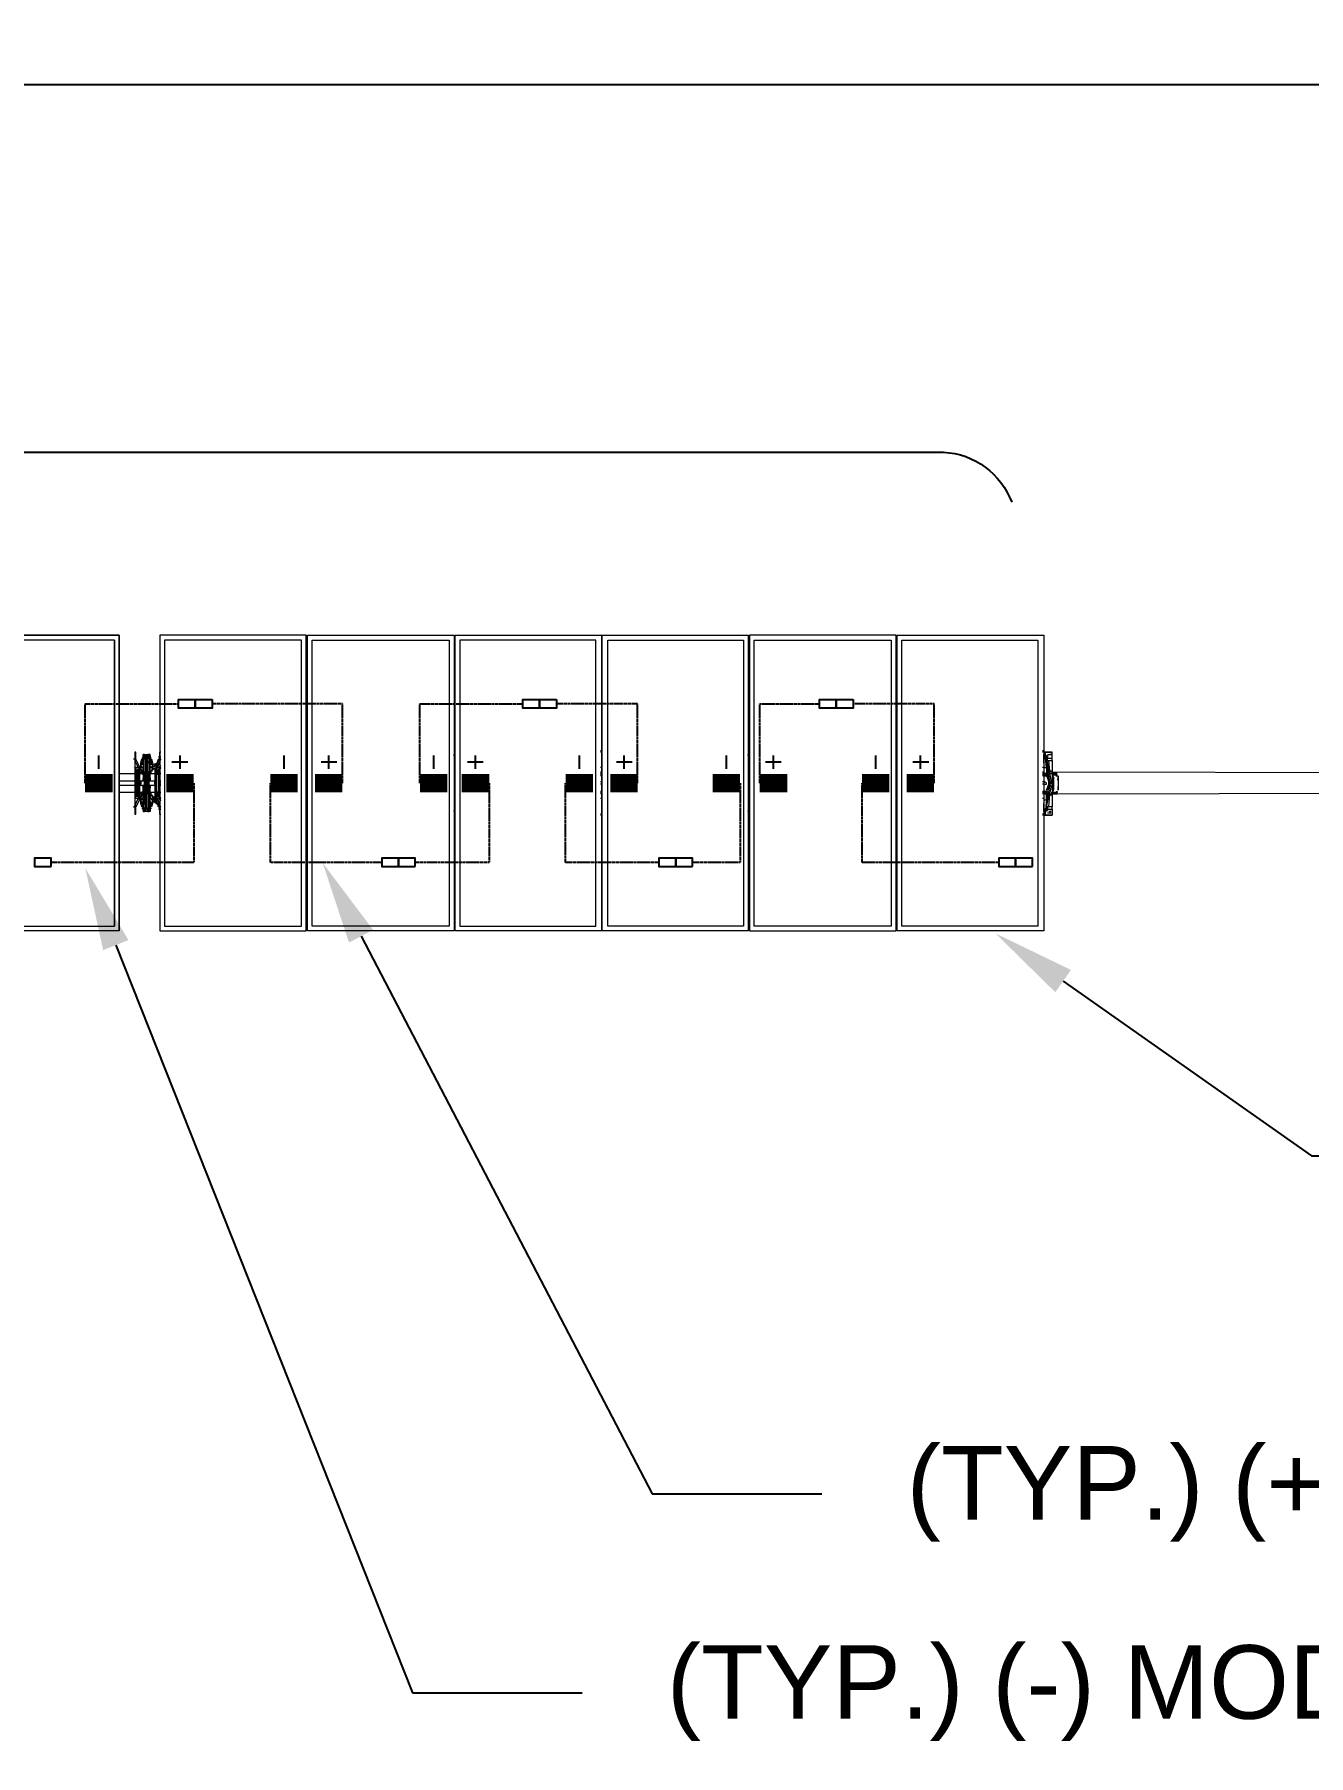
# Model space of a CAD drawing. Header units: feet. Extents: x -12372 to 90117, y -14865 to 4121.
# Drawn here: x 6528.3 to 6874.6, y 2325.5 to 2793.2 of the extents above; entities that cross this region are included whole.
import ezdxf
from ezdxf import colors
from ezdxf.entities.mleader import LeaderData, LeaderLine
from ezdxf.math import Vec2, Vec3

# ---------------------------------------------------------------- set-up
doc = ezdxf.new("R2010")
doc.units = ezdxf.units.FT
doc.header["$MEASUREMENT"] = 0
doc.linetypes.add('HIDDEN', pattern=[0.375, 0.25, -0.125])
for name, color, linetype in [('E-HARN-COMP', 8, 'Continuous'), ('E-TRNK-CABL-NEG', 6, 'HIDDEN'), ('E-TRUNK-CABLE-POS', 6, 'HIDDEN'), ('G-ANNO-TEXT', 1, 'Continuous'), ('Polarity-Text', 7, 'Continuous')]:
    doc.layers.add(name, color=color, linetype=linetype)
doc.styles.add('NEI-A', font='arial.ttf')

# ---------------------------------------------------------------- blocks, each defined once
blk = doc.blocks.new('A$Ccdbb2b2c')
at = {"lineweight": 5}
for points in [[(1.1316, 0.4133), (0.9266, 0.4133), (0.9266, 0.4133), (0.9266, 0), (0.9266, 0), (1.1316, 0)], [(1.1333, 0.4133), (1.3383, 0.4133), (1.3383, 0), (1.1333, 0)], [(1.3399, 0), (1.5449, 0), (1.5449, 0.4133), (1.3399, 0.4133)], [(1.5449, 0.4133), (1.5449, 0), (1.7499, 0), (1.7499, 0.4133)], [(1.9566, 0.4133), (1.7516, 0.4133), (1.7516, 0), (1.9566, 0)], [(1.9583, 0), (1.9583, 0.4133), (2.1632, 0.4133), (2.1632, 0)], [(2.2199, 0.4133), (2.2199, 0), (2.4249, 0), (2.4249, 0.4133)], [(2.2199, 0), (2.2199, 0.4133)], [(0.935, 0.4067), (0.935, 0.0067), (1.125, 0.0067), (1.125, 0.4067)], [(1.14, 0.4067), (1.14, 0.0067), (1.3316, 0.0067), (1.3316, 0.4067)], [(1.3466, 0.0067), (1.5366, 0.0067), (1.5366, 0.4067), (1.3466, 0.4067)], [(1.7433, 0.4067), (1.7433, 0.0067), (1.5533, 0.0067), (1.5533, 0.4067)], [(1.7583, 0.0067), (1.9499, 0.0067), (1.9499, 0.4067), (1.7583, 0.4067)], [(1.9649, 0.0067), (1.9649, 0.4067), (2.1566, 0.4067), (2.1566, 0.0067)], [(2.4166, 0.4067), (2.4166, 0.0067), (2.2266, 0.0067), (2.2266, 0.4067)], [(2.2266, 0.0067), (2.2266, 0.4067)], [(0.9264, 0.25), (0.9147, 0.25)], [(2.1616, 0.2433), (2.1632, 0.2433)], [(2.1632, 0.25), (2.1632, 0.2433)], [(2.1649, 0.2433), (2.1632, 0.2433), (2.1632, 0.2417), (2.1632, 0.2433)], [(2.1632, 0.24), (2.1632, 0.2417)], [(2.1816, 0.245), (2.1799, 0.245)], [(2.1816, 0.245), (2.1799, 0.245)], [(2.1982, 0.2433), (2.1966, 0.2433)], [(2.1666, 0.2233), (2.1649, 0.2217), (2.1666, 0.22), (2.1682, 0.2217)], [(2.1682, 0.22), (2.1682, 0.2217), (2.1682, 0.2233), (2.1666, 0.2233), (2.1649, 0.2233), (2.1649, 0.2217), (2.1649, 0.22), (2.1649, 0.1933), (2.1649, 0.22), (2.1666, 0.22)], [(2.1682, 0.2233), (2.1682, 0.2217), (2.1666, 0.2217), (2.1682, 0.2217), (2.1682, 0.22), (2.1666, 0.22), (2.1666, 0.2183), (2.1649, 0.22), (2.1649, 0.2217), (2.1649, 0.2233), (2.1666, 0.2233)], [(2.1666, 0.2233), (2.1649, 0.2233), (2.1649, 0.2217), (2.1649, 0.22), (2.1666, 0.22), (2.1682, 0.22), (2.1682, 0.2217), (2.1682, 0.2233)], [(2.1666, 0.2233), (2.1649, 0.2217), (2.1666, 0.22), (2.1682, 0.2217)], [(2.1666, 0.2233), (2.1649, 0.2217), (2.1666, 0.22), (2.1682, 0.2217)], [(2.1682, 0.2217), (2.1666, 0.2217)], [(2.1682, 0.225), (2.1699, 0.225)], [(2.1732, 0.23), (2.1732, 0.225), (2.1749, 0.225), (2.1749, 0.2233), (2.1766, 0.2233), (2.1766, 0.2283), (2.1749, 0.2283), (2.1749, 0.23)], [(2.1749, 0.2217), (2.1766, 0.2217), (2.1782, 0.2217), (2.1766, 0.2217)], [(2.1766, 0.2217), (2.1749, 0.2217)], [(2.1799, 0.2217), (2.1799, 0.1917), (2.1782, 0.1917), (2.1782, 0.2217)], [(2.1832, 0.1917), (2.1832, 0.2217), (2.1849, 0.2217), (2.1849, 0.1917)], [(2.1899, 0.225), (2.1882, 0.225), (2.1882, 0.2233), (2.1866, 0.2233), (2.1866, 0.2283), (2.1882, 0.2283), (2.1882, 0.23), (2.1899, 0.23)], [(2.1899, 0.2217), (2.1882, 0.2217), (2.1866, 0.2217), (2.1916, 0.2217), (2.1882, 0.2217)], [(2.1932, 0.2283), (2.1916, 0.2283), (2.1916, 0.23), (2.1966, 0.24), (2.1966, 0.2383), (2.1982, 0.2383), (2.1932, 0.2283), (2.1966, 0.2283), (2.1966, 0.225), (2.1932, 0.225)], [(2.1932, 0.2233), (2.1916, 0.2217), (2.1932, 0.22), (2.1949, 0.2217)], [(2.1949, 0.2217), (2.1932, 0.2217)], [(2.1949, 0.2217), (2.1932, 0.2217)], [(2.1949, 0.2233), (2.1949, 0.2217)], [(0.913, 0.1933), (0.9114, 0.1933)], [(0.9164, 0.2033), (0.918, 0.1933), (0.9197, 0.1933), (0.918, 0.2033)], [(2.1649, 0.21), (2.1632, 0.21)], [(2.1649, 0.2083), (2.1632, 0.2083)], [(2.1649, 0.205), (2.1632, 0.205)], [(2.1649, 0.2033), (2.1632, 0.2033)], [(2.1666, 0.1933), (2.1649, 0.1933), (2.1666, 0.195), (2.1666, 0.1933), (2.1666, 0.195), (2.1649, 0.1933), (2.1632, 0.1933), (2.1649, 0.1933), (2.1666, 0.195), (2.1666, 0.1933), (2.1682, 0.1933), (2.1682, 0.1917), (2.1682, 0.1933)], [(2.1666, 0.1933), (2.1649, 0.1917), (2.1666, 0.19), (2.1682, 0.1917)], [(2.1666, 0.1933), (2.1649, 0.1917), (2.1666, 0.19), (2.1682, 0.1917)], [(2.1666, 0.1933), (2.1649, 0.1933), (2.1649, 0.1917), (2.1649, 0.19), (2.1666, 0.19), (2.1682, 0.19), (2.1682, 0.1917), (2.1682, 0.1933)], [(2.1666, 0.1933), (2.1649, 0.1917), (2.1666, 0.19), (2.1682, 0.1917)], [(2.1766, 0.2133), (2.1766, 0.21)], [(2.1866, 0.2033), (2.1849, 0.2033), (2.1866, 0.2033), (2.1882, 0.2033)], [(2.1882, 0.2033), (2.1866, 0.2033)], [(2.1932, 0.1933), (2.1916, 0.1917), (2.1932, 0.19), (2.1949, 0.1917)], [(2.1666, 0.185), (2.1682, 0.185), (2.1682, 0.1833), (2.1682, 0.185), (2.1666, 0.185), (2.1682, 0.1883), (2.1649, 0.1883), (2.1632, 0.185), (2.1632, 0.1833), (2.1632, 0.185), (2.1616, 0.185), (2.1632, 0.1883), (2.1649, 0.1883), (2.1682, 0.1883), (2.1666, 0.185), (2.1632, 0.175), (2.1632, 0.1733), (2.1649, 0.1733), (2.1682, 0.1833), (2.1682, 0.185)], [(2.1632, 0.19), (2.1632, 0.1883)], [(2.1666, 0.185), (2.1632, 0.175), (2.1632, 0.1733), (2.1649, 0.1733), (2.1682, 0.1833), (2.1682, 0.185)], [(2.1632, 0.1733), (2.1632, 0.1717), (2.1632, 0.17), (2.1632, 0.1633), (2.1632, 0.1717)], [(2.1649, 0.17), (2.1632, 0.17)], [(2.1732, 0.1883), (2.1749, 0.1883), (2.1749, 0.19), (2.1766, 0.19), (2.1766, 0.185), (2.1749, 0.185), (2.1749, 0.1833), (2.1732, 0.1833)], [(2.1766, 0.1917), (2.1749, 0.1917), (2.1766, 0.1917), (2.1782, 0.1917)], [(2.1766, 0.1917), (2.1749, 0.1917)], [(2.1799, 0.17), (2.1782, 0.17)], [(2.1816, 0.17), (2.1799, 0.17)], [(2.1849, 0.17), (2.1832, 0.17)], [(2.1899, 0.1833), (2.1899, 0.1883), (2.1882, 0.1883), (2.1882, 0.19), (2.1866, 0.19), (2.1866, 0.185), (2.1882, 0.185), (2.1882, 0.1833)], [(2.1949, 0.1917), (2.1932, 0.1917)], [(2.1932, 0.1917), (2.1949, 0.1917), (2.1932, 0.19)], [(2.1999, 0.1733), (2.1982, 0.1733)], [(0.9264, 0.1617), (0.9147, 0.1617)], [(2.1816, 0.1683), (2.1799, 0.1683)]]:
    blk.add_lwpolyline(points, close=True, dxfattribs=at)
for points in [[(2.2199, 0.4133), (4.0732, 0.4133)], [(0.9247, 0.2433), (0.9247, 0.2467), (0.923, 0.2433), (0.9214, 0.245), (0.9214, 0.2417), (0.9147, 0.2417), (0.9147, 0.25), (0.9164, 0.25)], [(0.923, 0.2417), (0.923, 0.24), (0.9214, 0.2383), (0.9197, 0.2383), (0.9147, 0.2383), (0.9147, 0.2417)], [(0.9214, 0.2467), (0.9197, 0.2467), (0.9164, 0.2467), (0.918, 0.2467)], [(0.9197, 0.2467), (0.9164, 0.2467)], [(0.9214, 0.2383), (0.9214, 0.2417), (0.923, 0.2417), (0.923, 0.2433), (0.9214, 0.2267), (0.923, 0.2283), (0.9247, 0.2467), (0.9264, 0.245)], [(0.9247, 0.2467), (0.9247, 0.2483), (0.9247, 0.2467)], [(0.9264, 0.2483), (0.9247, 0.2483)], [(0.9264, 0.2383), (0.9247, 0.2467)], [(0.9266, 0.2517), (0.9283, 0.2517)], [(0.9266, 0.25), (0.9283, 0.25)], [(0.9266, 0.235), (0.9266, 0.2467), (0.9266, 0.2433)], [(1.1316, 0.2517), (1.1333, 0.2517)], [(1.1316, 0.25), (1.1333, 0.25)], [(1.1316, 0.235), (1.1333, 0.2467), (1.1333, 0.2433)], [(1.3383, 0.2517), (1.3399, 0.2517)], [(1.3383, 0.25), (1.3399, 0.25)], [(1.3383, 0.235), (1.3399, 0.2467), (1.3399, 0.2433)], [(1.5449, 0.2517), (1.5466, 0.2517)], [(1.5449, 0.25), (1.5466, 0.25)], [(1.5449, 0.235), (1.5449, 0.2467), (1.5449, 0.2433)], [(1.7499, 0.2517), (1.7516, 0.2517)], [(1.7499, 0.25), (1.7516, 0.25)], [(1.7499, 0.235), (1.7516, 0.2467), (1.7516, 0.2433)], [(1.9566, 0.2517), (1.9583, 0.2517)], [(1.9566, 0.25), (1.9583, 0.25)], [(1.9566, 0.235), (1.9583, 0.2467), (1.9583, 0.2433)], [(2.1616, 0.25), (2.1632, 0.25), (2.1632, 0.2433), (2.1632, 0.24), (2.1616, 0.24), (2.1632, 0.2383), (2.1632, 0.24), (2.1649, 0.24), (2.1682, 0.23), (2.1682, 0.2283), (2.1666, 0.2283), (2.1682, 0.2283), (2.1682, 0.23), (2.1649, 0.24), (2.1632, 0.24), (2.1632, 0.2383), (2.1666, 0.2283), (2.1682, 0.225), (2.1649, 0.225), (2.1632, 0.2283), (2.1616, 0.2283), (2.1632, 0.2283), (2.1632, 0.23), (2.1616, 0.2317)], [(2.1632, 0.2433), (2.1632, 0.2433)], [(2.1749, 0.2417), (2.1766, 0.2417), (2.1766, 0.2333), (2.1749, 0.2333), (2.1749, 0.24), (2.1732, 0.235), (2.1732, 0.225), (2.1749, 0.2233), (2.1732, 0.225), (2.1749, 0.225), (2.1749, 0.2233), (2.1732, 0.225), (2.1732, 0.235)], [(2.1766, 0.2433), (2.1766, 0.245), (2.1766, 0.2467), (2.1782, 0.2467), (2.1782, 0.245), (2.1799, 0.245), (2.1799, 0.2417)], [(2.1766, 0.2417), (2.1782, 0.2417), (2.1782, 0.2433), (2.1766, 0.245), (2.1766, 0.2433), (2.1782, 0.2433), (2.1799, 0.2433), (2.1782, 0.2433), (2.1799, 0.2433), (2.1816, 0.2433), (2.1816, 0.24)], [(2.1782, 0.2117), (2.1766, 0.2117), (2.1766, 0.2133), (2.1766, 0.235), (2.1766, 0.2433), (2.1766, 0.235)], [(2.1782, 0.2467), (2.1782, 0.2467)], [(2.1782, 0.2467), (2.1782, 0.245)], [(2.1832, 0.245), (2.1849, 0.245), (2.1849, 0.2467), (2.1799, 0.2467), (2.1782, 0.2467), (2.1799, 0.2467), (2.1782, 0.2467), (2.1799, 0.245), (2.1799, 0.2433), (2.1816, 0.2433), (2.1832, 0.2433), (2.1849, 0.2433), (2.1866, 0.2433), (2.1866, 0.245), (2.1849, 0.2433), (2.1866, 0.2433), (2.1866, 0.245), (2.1866, 0.2467), (2.1849, 0.2467), (2.1866, 0.2467)], [(2.1782, 0.2433), (2.1799, 0.2433), (2.1816, 0.2433)], [(2.1799, 0.24), (2.1816, 0.24), (2.1816, 0.2217), (2.1799, 0.2217), (2.1799, 0.2417), (2.1782, 0.2417), (2.1782, 0.2217)], [(2.1849, 0.2217), (2.1849, 0.2417), (2.1832, 0.2417), (2.1832, 0.2217), (2.1816, 0.2217), (2.1816, 0.1917), (2.1799, 0.1917), (2.1799, 0.1717), (2.1782, 0.1717), (2.1782, 0.1917)], [(2.1816, 0.2417), (2.1832, 0.2417), (2.1832, 0.245), (2.1849, 0.245), (2.1849, 0.2467), (2.1866, 0.2467), (2.1849, 0.2467), (2.1832, 0.245), (2.1849, 0.245), (2.1832, 0.245), (2.1832, 0.2433), (2.1849, 0.2433), (2.1849, 0.2417)], [(2.1866, 0.2433), (2.1849, 0.2433), (2.1866, 0.2433), (2.1866, 0.235), (2.1866, 0.2433), (2.1849, 0.2433), (2.1832, 0.2433)], [(2.1849, 0.2467), (2.1849, 0.2467)], [(2.1899, 0.235), (2.1899, 0.225), (2.1899, 0.235), (2.1882, 0.24), (2.1882, 0.2333), (2.1866, 0.2333), (2.1866, 0.2417), (2.1882, 0.2417), (2.1866, 0.2417)], [(2.1966, 0.2383), (2.1982, 0.24), (2.1966, 0.24), (2.1966, 0.2433), (2.1966, 0.25), (2.1982, 0.25), (2.1982, 0.1633), (2.1966, 0.1633), (2.1966, 0.17), (2.1966, 0.1733), (2.1982, 0.1733), (2.1966, 0.175)], [(0.0033, 0.22), (0.0017, 0.22), (0.9147, 0.2217)], [(0.9064, 0.2117), (0.9064, 0.2167), (0.9064, 0.1967), (0.9064, 0.2017), (0.9064, 0.2)], [(0.913, 0.22), (0.9114, 0.22), (0.9114, 0.2183), (0.9097, 0.2183), (0.908, 0.2183), (0.9097, 0.2183), (0.9114, 0.2183), (0.913, 0.2183), (0.9114, 0.2183), (0.9147, 0.2183), (0.9147, 0.1917)], [(0.9097, 0.2167), (0.908, 0.2167), (0.908, 0.2183), (0.9114, 0.22), (0.913, 0.22), (0.9147, 0.22), (0.913, 0.22), (0.9114, 0.2183), (0.9114, 0.22)], [(0.908, 0.22), (0.913, 0.22), (0.9114, 0.22), (0.9147, 0.22), (0.9164, 0.22)], [(0.908, 0.2167), (0.908, 0.2183)], [(0.9147, 0.22), (0.9147, 0.2183), (0.913, 0.215), (0.913, 0.1967), (0.9147, 0.1933)], [(0.9147, 0.2383), (0.9147, 0.2233), (0.918, 0.2233), (0.918, 0.22), (0.9197, 0.22), (0.9197, 0.2233), (0.918, 0.2233)], [(0.9197, 0.22), (0.9197, 0.2183), (0.918, 0.2183), (0.918, 0.22), (0.9147, 0.22), (0.9147, 0.2233)], [(0.918, 0.2183), (0.9164, 0.2083), (0.9164, 0.205)], [(0.9264, 0.2183), (0.923, 0.2183), (0.9247, 0.2183), (0.923, 0.2183), (0.923, 0.2167), (0.923, 0.2183), (0.9214, 0.2183), (0.9214, 0.2167), (0.918, 0.2083), (0.9164, 0.2083)], [(0.923, 0.24), (0.9197, 0.2233), (0.918, 0.2233), (0.9197, 0.2383)], [(0.9214, 0.1967), (0.918, 0.205), (0.918, 0.2083), (0.9197, 0.2183), (0.9214, 0.2183), (0.9214, 0.2267), (0.9197, 0.2233), (0.9214, 0.2233)], [(0.9264, 0.2283), (0.923, 0.2283), (0.923, 0.2183), (0.9214, 0.2183), (0.923, 0.2183), (0.9214, 0.2183), (0.9214, 0.2167), (0.923, 0.2167), (0.9197, 0.2083)], [(0.923, 0.22), (0.9264, 0.22)], [(0.9264, 0.2167), (0.923, 0.2167), (0.9247, 0.2167)], [(0.9266, 0.2283), (0.9283, 0.2283)], [(0.9266, 0.2217), (0.9283, 0.2217)], [(0.9266, 0.22), (0.9283, 0.22)], [(0.9266, 0.2183), (0.9283, 0.2183)], [(0.9266, 0.2167), (0.9283, 0.2167)], [(1.1316, 0.2283), (1.1333, 0.2283)], [(1.1333, 0.2217), (1.1316, 0.2217)], [(1.1316, 0.22), (1.1333, 0.22)], [(1.1316, 0.2183), (1.1333, 0.2183)], [(1.1333, 0.2167), (1.1316, 0.2167)], [(1.3383, 0.2283), (1.3399, 0.2283)], [(1.3399, 0.2217), (1.3383, 0.2217)], [(1.3383, 0.22), (1.3399, 0.22)], [(1.3383, 0.2183), (1.3399, 0.2183)], [(1.3399, 0.2167), (1.3383, 0.2167)], [(1.5449, 0.2283), (1.5466, 0.2283)], [(1.5449, 0.2217), (1.5466, 0.2217)], [(1.5449, 0.22), (1.5466, 0.22)], [(1.5449, 0.2183), (1.5466, 0.2183)], [(1.5449, 0.2167), (1.5466, 0.2167)], [(1.7499, 0.2283), (1.7516, 0.2283)], [(1.7516, 0.2217), (1.7499, 0.2217)], [(1.7499, 0.22), (1.7516, 0.22)], [(1.7499, 0.2183), (1.7516, 0.2183)], [(1.7516, 0.2167), (1.7499, 0.2167)], [(1.9566, 0.2283), (1.9583, 0.2283)], [(1.9583, 0.2217), (1.9566, 0.2217)], [(1.9566, 0.22), (1.9583, 0.22)], [(1.9566, 0.2183), (1.9583, 0.2183)], [(1.9583, 0.2167), (1.9566, 0.2167)], [(2.1649, 0.2367), (2.1649, 0.24), (2.1632, 0.24), (2.1616, 0.24), (2.1632, 0.24)], [(2.1682, 0.23), (2.1682, 0.2283), (2.1666, 0.2283), (2.1682, 0.225), (2.1632, 0.225), (2.1616, 0.2283), (2.1632, 0.2283), (2.1649, 0.225), (2.1649, 0.2233), (2.1632, 0.2233), (2.1632, 0.19), (2.1649, 0.19), (2.1666, 0.19), (2.1682, 0.19), (2.1682, 0.1917), (2.1666, 0.1917), (2.1666, 0.19), (2.1649, 0.1917), (2.1649, 0.1933), (2.1649, 0.1917), (2.1649, 0.1933), (2.1649, 0.1917), (2.1649, 0.19), (2.1649, 0.1917), (2.1649, 0.19)], [(2.1616, 0.23), (2.1616, 0.23)], [(2.1632, 0.22), (2.1616, 0.22)], [(2.1616, 0.22), (2.1632, 0.22), (2.1616, 0.22)], [(2.1632, 0.24), (2.1632, 0.24)], [(2.1682, 0.1883), (2.1682, 0.1917), (2.1666, 0.1917), (2.1682, 0.1917), (2.1682, 0.1933), (2.1666, 0.1933), (2.1682, 0.1933), (2.1682, 0.1917), (2.1666, 0.1917), (2.1682, 0.1917), (2.1666, 0.1917), (2.1682, 0.1917), (2.1666, 0.1917), (2.1682, 0.1917), (2.1666, 0.1917), (2.1682, 0.1917), (2.1682, 0.1883), (2.1699, 0.1883), (2.1682, 0.1883), (2.1682, 0.1917), (2.1666, 0.1917), (2.1682, 0.1917), (2.1666, 0.1917), (2.1682, 0.1917), (2.1666, 0.1917), (2.1682, 0.1917), (2.1666, 0.1917), (2.1682, 0.1917), (2.1666, 0.1917), (2.1666, 0.19), (2.1649, 0.1917), (2.1649, 0.19), (2.1632, 0.19), (2.1632, 0.2233), (2.1649, 0.2233), (2.1649, 0.225), (2.1632, 0.225), (2.1632, 0.2267), (2.1632, 0.225), (2.1649, 0.225), (2.1632, 0.2283), (2.1666, 0.2283), (2.1682, 0.2283), (2.1682, 0.23), (2.1649, 0.24), (2.1632, 0.24), (2.1632, 0.2383), (2.1666, 0.2283), (2.1632, 0.2283), (2.1632, 0.23), (2.1632, 0.2283), (2.1666, 0.2283), (2.1632, 0.2383)], [(2.1632, 0.24), (2.1632, 0.24)], [(2.1632, 0.24), (2.1632, 0.24)], [(2.1699, 0.2283), (2.1699, 0.2267), (2.1732, 0.225), (2.1732, 0.2267), (2.1682, 0.2283), (2.1682, 0.23), (2.1682, 0.2283), (2.1666, 0.2283), (2.1682, 0.225), (2.1649, 0.225), (2.1649, 0.2233), (2.1632, 0.2233), (2.1632, 0.225), (2.1632, 0.2233), (2.1632, 0.225)], [(2.1666, 0.2283), (2.1682, 0.2283), (2.1699, 0.225), (2.1682, 0.225), (2.1682, 0.2217), (2.1666, 0.2217), (2.1666, 0.2233), (2.1649, 0.2217), (2.1649, 0.22), (2.1632, 0.22), (2.1649, 0.22), (2.1666, 0.2183), (2.1666, 0.22), (2.1682, 0.22), (2.1682, 0.2217), (2.1666, 0.2217), (2.1666, 0.2233), (2.1649, 0.2217), (2.1649, 0.22), (2.1666, 0.22), (2.1682, 0.22), (2.1682, 0.1933), (2.1682, 0.22), (2.1682, 0.2217), (2.1666, 0.2217), (2.1682, 0.2217), (2.1666, 0.2217), (2.1682, 0.2217), (2.1666, 0.2217), (2.1682, 0.2217), (2.1666, 0.2217), (2.1682, 0.2217), (2.1682, 0.225), (2.1699, 0.225), (2.1682, 0.225), (2.1699, 0.225), (2.1699, 0.1883), (2.1682, 0.1883), (2.1699, 0.1883), (2.1682, 0.185)], [(2.1749, 0.1883), (2.1749, 0.19), (2.1732, 0.1883), (2.1732, 0.1867), (2.1682, 0.1833), (2.1682, 0.185), (2.1666, 0.185), (2.1682, 0.1883), (2.1649, 0.1883), (2.1649, 0.19), (2.1649, 0.1883), (2.1632, 0.1883), (2.1632, 0.1867), (2.1632, 0.1883), (2.1649, 0.1883), (2.1632, 0.185), (2.1666, 0.185), (2.1632, 0.185), (2.1649, 0.1883), (2.1649, 0.19), (2.1632, 0.19), (2.1632, 0.2233)], [(2.1649, 0.2383), (2.1649, 0.2367), (2.1649, 0.2383), (2.1666, 0.2383)], [(2.1649, 0.2233), (2.1649, 0.2233)], [(2.1682, 0.1933), (2.1666, 0.1933), (2.1649, 0.1933), (2.1649, 0.22), (2.1649, 0.2217), (2.1649, 0.2233), (2.1649, 0.2217), (2.1666, 0.2233), (2.1666, 0.2217), (2.1649, 0.2217), (2.1666, 0.2217), (2.1682, 0.2217), (2.1666, 0.2217), (2.1682, 0.2217), (2.1666, 0.2217), (2.1682, 0.2217), (2.1666, 0.2217), (2.1682, 0.2217), (2.1666, 0.2217), (2.1682, 0.2217), (2.1666, 0.2217), (2.1682, 0.2217), (2.1666, 0.2217), (2.1682, 0.2217), (2.1666, 0.2217), (2.1682, 0.2217), (2.1666, 0.2217)], [(2.1649, 0.2233), (2.1649, 0.2233)], [(2.1649, 0.2233), (2.1649, 0.2217)], [(2.1649, 0.2217), (2.1649, 0.2217)], [(2.1649, 0.2217), (2.1649, 0.2217)], [(2.1649, 0.22), (2.1649, 0.22)], [(2.1666, 0.22), (2.1666, 0.2183), (2.1649, 0.22)], [(2.1649, 0.22), (2.1649, 0.22)], [(2.1682, 0.2317), (2.1732, 0.2283), (2.1666, 0.235), (2.1732, 0.2317), (2.1732, 0.2333)], [(2.1666, 0.2233), (2.1666, 0.2233)], [(2.1666, 0.2233), (2.1666, 0.2233)], [(2.1666, 0.22), (2.1682, 0.22), (2.1682, 0.2217)], [(2.1666, 0.22), (2.1666, 0.22)], [(2.1666, 0.22), (2.1666, 0.22)], [(2.1682, 0.225), (2.1682, 0.225)], [(2.1682, 0.2217), (2.1682, 0.225)], [(2.1682, 0.2233), (2.1682, 0.2233)], [(2.1682, 0.2233), (2.1682, 0.2233)], [(2.1682, 0.2217), (2.1682, 0.2217)], [(2.1682, 0.2217), (2.1682, 0.2217)], [(2.1682, 0.22), (2.1682, 0.22)], [(2.1682, 0.22), (2.1682, 0.22)], [(2.1682, 0.1933), (2.1682, 0.22)], [(2.1799, 0.2367), (2.1782, 0.2367), (2.1782, 0.2117), (2.1782, 0.21), (2.1799, 0.21), (2.1782, 0.21), (2.1799, 0.21), (2.1782, 0.21), (2.1699, 0.21)], [(2.1766, 0.22), (2.1699, 0.22)], [(2.1732, 0.235), (2.1732, 0.235)], [(2.1766, 0.23), (2.1766, 0.2333), (2.1782, 0.2333)], [(2.1766, 0.2283), (2.1782, 0.2283)], [(2.1766, 0.2233), (2.1782, 0.2233)], [(2.1782, 0.235), (2.1799, 0.235)], [(2.1832, 0.24), (2.1849, 0.24)], [(2.1849, 0.235), (2.1866, 0.235), (2.1866, 0.2133), (2.1866, 0.2117), (2.1849, 0.2117), (2.1849, 0.2367), (2.1866, 0.2367)], [(2.1882, 0.2333), (2.1866, 0.2333), (2.1866, 0.23)], [(2.1866, 0.2283), (2.1882, 0.2283)], [(2.1932, 0.225), (2.1932, 0.2217), (2.1949, 0.2217), (2.1949, 0.22), (2.1932, 0.2183), (2.1932, 0.22), (2.1916, 0.22), (2.1866, 0.22)], [(2.1882, 0.225), (2.1882, 0.2233), (2.1899, 0.225), (2.1882, 0.2233), (2.1866, 0.2233)], [(2.1882, 0.22), (2.1866, 0.2183)], [(2.1882, 0.2233), (2.1899, 0.225), (2.1916, 0.225)], [(2.1916, 0.22), (2.1916, 0.2217), (2.1916, 0.2233), (2.1932, 0.2233), (2.1949, 0.2233), (2.1966, 0.2233), (2.1966, 0.19), (2.1949, 0.19), (2.1949, 0.1917), (2.1932, 0.1917), (2.1949, 0.1917), (2.1932, 0.1917), (2.1949, 0.1917), (2.1932, 0.1917), (2.1949, 0.1917), (2.1932, 0.1917), (2.1932, 0.1933), (2.1932, 0.195), (2.1949, 0.1933), (2.1949, 0.1917), (2.1949, 0.19), (2.1932, 0.19), (2.1916, 0.19), (2.1916, 0.1917), (2.1882, 0.1917), (2.1899, 0.1917)], [(2.1882, 0.2217), (2.1899, 0.2217)], [(2.1899, 0.235), (2.1899, 0.235)], [(2.1899, 0.2333), (2.1899, 0.2317)], [(2.1899, 0.2267), (2.1899, 0.225)], [(2.1916, 0.23), (2.1916, 0.2283), (2.1932, 0.2283)], [(2.1916, 0.2283), (2.1916, 0.225), (2.1932, 0.225), (2.1916, 0.225), (2.1916, 0.1883)], [(2.1916, 0.225), (2.1916, 0.225)], [(2.1916, 0.2233), (2.1916, 0.2233)], [(2.1916, 0.2217), (2.1916, 0.2217)], [(2.1916, 0.22), (2.1916, 0.22)], [(2.1932, 0.225), (2.1932, 0.225)], [(2.1949, 0.22), (2.1949, 0.2217), (2.1932, 0.2233), (2.1932, 0.2217)], [(2.1932, 0.2233), (2.1932, 0.2233)], [(2.1932, 0.2217), (2.1949, 0.2217)], [(2.1932, 0.2217), (2.1949, 0.2217)], [(2.1932, 0.2217), (2.1949, 0.2217)], [(2.1932, 0.2217), (2.1949, 0.2217)], [(2.1932, 0.2217), (2.1949, 0.2217)], [(2.1949, 0.22), (2.1932, 0.22), (2.1932, 0.2217)], [(2.1932, 0.22), (2.1932, 0.22)], [(2.1932, 0.22), (2.1932, 0.1933)], [(2.1949, 0.2233), (2.1949, 0.2233)], [(2.1949, 0.2217), (2.1966, 0.2217)], [(2.1949, 0.2217), (2.1949, 0.2217)], [(2.1949, 0.22), (2.1949, 0.22)], [(2.1949, 0.1933), (2.1949, 0.22)], [(2.1966, 0.24), (2.1966, 0.24)], [(2.1966, 0.2283), (2.1982, 0.2283), (2.1966, 0.225), (2.1966, 0.2233)], [(2.2199, 0.22), (2.1966, 0.22)], [(2.1982, 0.24), (2.1999, 0.24)], [(2.1982, 0.2317), (2.1982, 0.23), (2.1982, 0.2283)], [(2.1982, 0.23), (2.1982, 0.23)], [(2.1982, 0.225), (2.1982, 0.2233)], [(2.1999, 0.2283), (2.1999, 0.2283)], [(0.9097, 0.195), (0.908, 0.195), (0.908, 0.1933), (0.9114, 0.1917), (0.9147, 0.1917), (0.913, 0.1917), (0.908, 0.1917), (0.0017, 0.1933), (0.0033, 0.1933)], [(0.908, 0.2117), (0.9064, 0.2117), (0.9064, 0.2017)], [(0.9164, 0.1917), (0.9147, 0.1917), (0.913, 0.1933), (0.9114, 0.1933), (0.9114, 0.1917), (0.9114, 0.1933), (0.9097, 0.1933), (0.908, 0.1933), (0.908, 0.195)], [(0.9164, 0.1933), (0.9147, 0.1933), (0.9114, 0.1933), (0.913, 0.1933), (0.9114, 0.1933), (0.9097, 0.1933), (0.908, 0.1933)], [(0.9114, 0.1933), (0.913, 0.1933)], [(0.923, 0.1967), (0.9197, 0.205), (0.9197, 0.2083), (0.918, 0.2083), (0.918, 0.2033), (0.9197, 0.2033)], [(0.9214, 0.1883), (0.9197, 0.1883), (0.9197, 0.1933), (0.918, 0.1917), (0.918, 0.1933)], [(0.9214, 0.1933), (0.923, 0.1933), (0.9214, 0.1933), (0.9197, 0.1933), (0.9214, 0.1933), (0.9214, 0.185), (0.923, 0.1833), (0.9247, 0.165), (0.9247, 0.1667), (0.9264, 0.1733)], [(0.9264, 0.1833), (0.923, 0.1833), (0.923, 0.1933), (0.9214, 0.1933), (0.9214, 0.195), (0.923, 0.195), (0.9264, 0.195)], [(0.9247, 0.195), (0.923, 0.195), (0.923, 0.1933), (0.9214, 0.195)], [(0.9264, 0.205), (0.923, 0.205), (0.923, 0.2067), (0.9247, 0.2083), (0.9264, 0.2067)], [(0.9264, 0.1933), (0.923, 0.1933), (0.9247, 0.1933), (0.923, 0.1933), (0.923, 0.195), (0.923, 0.1933)], [(0.9266, 0.2083), (0.9283, 0.2083)], [(0.9266, 0.205), (0.9283, 0.205)], [(0.9266, 0.195), (0.9283, 0.195)], [(0.9266, 0.1933), (0.9283, 0.1933)], [(1.1316, 0.2083), (1.1333, 0.2083)], [(1.1333, 0.205), (1.1316, 0.205)], [(1.1316, 0.195), (1.1333, 0.195)], [(1.1333, 0.1933), (1.1316, 0.1933)], [(1.3383, 0.2083), (1.3399, 0.2083)], [(1.3399, 0.205), (1.3383, 0.205)], [(1.3383, 0.195), (1.3399, 0.195)], [(1.3399, 0.1933), (1.3383, 0.1933)], [(1.5449, 0.2083), (1.5466, 0.2083)], [(1.5449, 0.205), (1.5466, 0.205)], [(1.5449, 0.195), (1.5466, 0.195)], [(1.5449, 0.1933), (1.5466, 0.1933)], [(1.7499, 0.2083), (1.7516, 0.2083)], [(1.7516, 0.205), (1.7499, 0.205)], [(1.7499, 0.195), (1.7516, 0.195)], [(1.7516, 0.1933), (1.7499, 0.1933)], [(1.9566, 0.2083), (1.9583, 0.2083)], [(1.9583, 0.205), (1.9566, 0.205)], [(1.9566, 0.195), (1.9583, 0.195)], [(1.9583, 0.1933), (1.9566, 0.1933)], [(2.1632, 0.21), (2.1616, 0.21)], [(2.1632, 0.2083), (2.1616, 0.2083)], [(2.1616, 0.205), (2.1632, 0.205)], [(2.1616, 0.2033), (2.1632, 0.2033)], [(2.1616, 0.1933), (2.1632, 0.1933)], [(2.1632, 0.1933), (2.1616, 0.1933), (2.1632, 0.1933)], [(2.1649, 0.1933), (2.1649, 0.1933)], [(2.1649, 0.1933), (2.1649, 0.1917), (2.1666, 0.1917), (2.1682, 0.1917), (2.1666, 0.1917), (2.1682, 0.1917), (2.1666, 0.1917), (2.1682, 0.1917), (2.1666, 0.1917), (2.1682, 0.1917), (2.1666, 0.1917), (2.1682, 0.1917), (2.1666, 0.1917), (2.1666, 0.19), (2.1649, 0.1917), (2.1649, 0.19)], [(2.1649, 0.1933), (2.1649, 0.1933)], [(2.1666, 0.1933), (2.1666, 0.1933)], [(2.1666, 0.1933), (2.1666, 0.1933)], [(2.1682, 0.1933), (2.1682, 0.1933)], [(2.1682, 0.1933), (2.1682, 0.1933)], [(2.1682, 0.1917), (2.1682, 0.1933)], [(2.1699, 0.205), (2.1699, 0.2083)], [(2.1699, 0.2033), (2.1782, 0.2033), (2.1799, 0.2033), (2.1782, 0.2033), (2.1766, 0.2033), (2.1782, 0.2033), (2.1799, 0.2033), (2.1782, 0.2033), (2.1766, 0.2033), (2.1766, 0.2), (2.1766, 0.2033)], [(2.1699, 0.1933), (2.1766, 0.1933)], [(2.1766, 0.21), (2.1782, 0.21), (2.1766, 0.21), (2.1782, 0.21), (2.1799, 0.21)], [(2.1766, 0.1783), (2.1766, 0.17), (2.1766, 0.1783), (2.1766, 0.2), (2.1766, 0.2017), (2.1782, 0.2017)], [(2.1799, 0.2033), (2.1782, 0.2033), (2.1782, 0.2017), (2.1782, 0.1767), (2.1799, 0.1767)], [(2.1916, 0.21), (2.1849, 0.21), (2.1866, 0.21), (2.1866, 0.2133), (2.1866, 0.21), (2.1882, 0.21), (2.1866, 0.21), (2.1849, 0.21), (2.1866, 0.21), (2.1849, 0.21)], [(2.1849, 0.2117), (2.1849, 0.21), (2.1866, 0.21)], [(2.1849, 0.2017), (2.1866, 0.2017), (2.1866, 0.2), (2.1866, 0.2033), (2.1849, 0.2033), (2.1916, 0.2033)], [(2.1849, 0.1783), (2.1866, 0.1783), (2.1866, 0.2), (2.1866, 0.2033), (2.1849, 0.2033), (2.1849, 0.1767), (2.1866, 0.1767)], [(2.1849, 0.2033), (2.1866, 0.2033)], [(2.1866, 0.195), (2.1882, 0.1933)], [(2.1866, 0.1933), (2.1916, 0.1933), (2.1916, 0.1917), (2.1866, 0.1917), (2.1882, 0.1917), (2.1899, 0.1917), (2.1882, 0.1917)], [(2.1916, 0.2083), (2.1899, 0.2083), (2.1899, 0.205), (2.1916, 0.205)], [(2.1949, 0.1917), (2.1949, 0.1933), (2.1932, 0.1933), (2.1916, 0.1933)], [(2.1916, 0.1933), (2.1916, 0.1933)], [(2.1932, 0.1933), (2.1932, 0.1933)], [(2.1949, 0.1933), (2.1949, 0.1933)], [(2.2199, 0.21), (2.1966, 0.21)], [(2.1982, 0.2083), (2.1966, 0.2083)], [(2.1966, 0.205), (2.1982, 0.205)], [(2.1966, 0.2033), (2.2199, 0.2033)], [(2.1966, 0.1933), (2.2199, 0.1933)], [(0.9147, 0.17), (0.9147, 0.1733), (0.9197, 0.1733), (0.923, 0.1733), (0.9197, 0.1883), (0.9197, 0.19), (0.918, 0.19), (0.918, 0.1917), (0.9147, 0.1917), (0.9147, 0.19)], [(0.9197, 0.1733), (0.918, 0.19), (0.9147, 0.19), (0.9147, 0.1733)], [(0.9264, 0.1667), (0.9247, 0.165), (0.9247, 0.1633), (0.9264, 0.1633), (0.9247, 0.1633), (0.9247, 0.165), (0.923, 0.1683), (0.9214, 0.1683), (0.9214, 0.17), (0.9147, 0.17), (0.9147, 0.1617), (0.9164, 0.1617)], [(0.923, 0.17), (0.923, 0.1683), (0.9214, 0.185), (0.9197, 0.1883), (0.9197, 0.19), (0.918, 0.19)], [(0.9214, 0.1733), (0.9214, 0.17), (0.923, 0.17), (0.923, 0.1717)], [(0.9264, 0.1917), (0.923, 0.1917)], [(0.9266, 0.1917), (0.9283, 0.1917)], [(0.9266, 0.185), (0.9283, 0.185)], [(0.9266, 0.17), (0.9266, 0.1667), (0.9266, 0.1783)], [(1.1316, 0.1917), (1.1333, 0.1917)], [(1.1333, 0.185), (1.1316, 0.185)], [(1.1333, 0.17), (1.1333, 0.1667), (1.1316, 0.1783)], [(1.3383, 0.1917), (1.3399, 0.1917)], [(1.3399, 0.185), (1.3383, 0.185)], [(1.3399, 0.17), (1.3399, 0.1667), (1.3383, 0.1783)], [(1.5449, 0.1917), (1.5466, 0.1917)], [(1.5449, 0.185), (1.5466, 0.185)], [(1.5449, 0.17), (1.5449, 0.1667), (1.5449, 0.1783)], [(1.7499, 0.1917), (1.7516, 0.1917)], [(1.7516, 0.185), (1.7499, 0.185)], [(1.7516, 0.17), (1.7516, 0.1667), (1.7499, 0.1783)], [(1.9566, 0.1917), (1.9583, 0.1917)], [(1.9583, 0.185), (1.9566, 0.185)], [(1.9583, 0.17), (1.9583, 0.1667), (1.9566, 0.1783)], [(2.1632, 0.185), (2.1616, 0.185)], [(2.1649, 0.1767), (2.1649, 0.1733), (2.1632, 0.1733), (2.1616, 0.1733), (2.1632, 0.175), (2.1666, 0.185), (2.1632, 0.185), (2.1632, 0.1833), (2.1616, 0.1833)], [(2.1616, 0.185), (2.1616, 0.185)], [(2.1632, 0.1833), (2.1616, 0.1817)], [(2.1616, 0.1833), (2.1616, 0.1833)], [(2.1616, 0.1733), (2.1632, 0.1733), (2.1632, 0.17), (2.1632, 0.1633), (2.1616, 0.1633)], [(2.1616, 0.17), (2.1632, 0.17), (2.1616, 0.17)], [(2.1632, 0.1883), (2.1632, 0.19)], [(2.1666, 0.185), (2.1682, 0.185), (2.1682, 0.1833), (2.1649, 0.1733), (2.1632, 0.1733), (2.1632, 0.175)], [(2.1632, 0.1733), (2.1632, 0.1733)], [(2.1632, 0.1733), (2.1632, 0.1733)], [(2.1632, 0.1733), (2.1632, 0.1733)], [(2.1632, 0.17), (2.1632, 0.17)], [(2.1632, 0.17), (2.1632, 0.17)], [(2.1649, 0.1917), (2.1649, 0.1917)], [(2.1649, 0.1917), (2.1649, 0.1917)], [(2.1649, 0.19), (2.1649, 0.19)], [(2.1649, 0.19), (2.1666, 0.19)], [(2.1649, 0.19), (2.1649, 0.19)], [(2.1666, 0.175), (2.1649, 0.175), (2.1649, 0.1767), (2.1649, 0.175)], [(2.1666, 0.19), (2.1666, 0.19)], [(2.1666, 0.19), (2.1682, 0.19)], [(2.1666, 0.19), (2.1666, 0.19)], [(2.1682, 0.1817), (2.1732, 0.185), (2.1666, 0.1783)], [(2.1666, 0.1767), (2.1732, 0.1817), (2.1732, 0.18)], [(2.1682, 0.1917), (2.1682, 0.1917)], [(2.1682, 0.1917), (2.1682, 0.1917)], [(2.1682, 0.19), (2.1682, 0.1917)], [(2.1682, 0.19), (2.1682, 0.19)], [(2.1682, 0.19), (2.1682, 0.19)], [(2.1699, 0.1883), (2.1682, 0.1883), (2.1699, 0.1883)], [(2.1682, 0.1883), (2.1682, 0.1883)], [(2.1682, 0.1883), (2.1682, 0.1883)], [(2.1682, 0.1883), (2.1682, 0.1883)], [(2.1699, 0.1883), (2.1699, 0.1883)], [(2.1699, 0.185), (2.1699, 0.1867), (2.1732, 0.1883), (2.1732, 0.1783), (2.1749, 0.1733), (2.1749, 0.18), (2.1766, 0.18), (2.1766, 0.1833)], [(2.1732, 0.1883), (2.1749, 0.19), (2.1732, 0.1883), (2.1732, 0.1783)], [(2.1732, 0.1783), (2.1732, 0.1783)], [(2.1782, 0.18), (2.1766, 0.18), (2.1766, 0.1717), (2.1749, 0.1717)], [(2.1766, 0.1717), (2.1782, 0.1717), (2.1782, 0.17), (2.1766, 0.1683), (2.1766, 0.1667), (2.1782, 0.1667), (2.1782, 0.1683), (2.1799, 0.1683), (2.1799, 0.1717), (2.1816, 0.1717), (2.1816, 0.1917), (2.1832, 0.1917), (2.1832, 0.1717), (2.1849, 0.1717), (2.1849, 0.17), (2.1866, 0.1683), (2.1866, 0.17), (2.1849, 0.17), (2.1866, 0.17)], [(2.1766, 0.19), (2.1782, 0.19)], [(2.1766, 0.185), (2.1782, 0.185)], [(2.1766, 0.17), (2.1766, 0.1683), (2.1766, 0.17), (2.1782, 0.17), (2.1799, 0.17), (2.1816, 0.17)], [(2.1782, 0.1783), (2.1799, 0.1783)], [(2.1782, 0.17), (2.1799, 0.17)], [(2.1816, 0.1717), (2.1816, 0.17), (2.1832, 0.17), (2.1849, 0.17), (2.1866, 0.17), (2.1849, 0.17), (2.1866, 0.17), (2.1866, 0.1783), (2.1866, 0.17), (2.1866, 0.1683), (2.1866, 0.1667), (2.1849, 0.1667), (2.1849, 0.1683), (2.1832, 0.1683), (2.1849, 0.1683), (2.1849, 0.1667), (2.1866, 0.1667), (2.1849, 0.1667), (2.1832, 0.1683), (2.1849, 0.1683), (2.1832, 0.1683), (2.1849, 0.1683), (2.1832, 0.1683), (2.1832, 0.1717), (2.1849, 0.1717), (2.1849, 0.1917)], [(2.1866, 0.19), (2.1882, 0.19)], [(2.1866, 0.1833), (2.1866, 0.18), (2.1882, 0.18), (2.1882, 0.1733), (2.1899, 0.1783), (2.1899, 0.1883), (2.1899, 0.1867)], [(2.1866, 0.185), (2.1882, 0.185)], [(2.1866, 0.1717), (2.1882, 0.1717), (2.1866, 0.1717), (2.1866, 0.18), (2.1882, 0.18)], [(2.1899, 0.1883), (2.1882, 0.19), (2.1899, 0.1883), (2.1882, 0.19), (2.1882, 0.1883)], [(2.1932, 0.185), (2.1916, 0.185), (2.1916, 0.1883), (2.1932, 0.1883), (2.1916, 0.1883), (2.1899, 0.1883), (2.1899, 0.1783)], [(2.1899, 0.1817), (2.1899, 0.18)], [(2.1899, 0.1783), (2.1899, 0.1783)], [(2.1916, 0.1917), (2.1916, 0.1917)], [(2.1916, 0.19), (2.1916, 0.19)], [(2.1966, 0.19), (2.1966, 0.1883), (2.1932, 0.1883), (2.1932, 0.185), (2.1916, 0.185), (2.1916, 0.1833), (2.1966, 0.1733), (2.1966, 0.175), (2.1982, 0.175), (2.1932, 0.185), (2.1966, 0.185), (2.1982, 0.185)], [(2.1916, 0.1883), (2.1916, 0.1883)], [(2.1916, 0.1833), (2.1916, 0.185)], [(2.1932, 0.1917), (2.1932, 0.1883)], [(2.1932, 0.19), (2.1932, 0.19)], [(2.1932, 0.1883), (2.1932, 0.1883)], [(2.1949, 0.1917), (2.1949, 0.1917)], [(2.1949, 0.19), (2.1949, 0.19)], [(2.1966, 0.185), (2.1966, 0.1883), (2.1982, 0.185), (2.1982, 0.1833), (2.1982, 0.1817)], [(2.1966, 0.17), (2.1982, 0.17), (2.1966, 0.17)], [(2.1982, 0.19), (2.1982, 0.1883)], [(2.1982, 0.1833), (2.1982, 0.1833)], [(2.1999, 0.185), (2.1999, 0.185)], [(0.9164, 0.1667), (0.9197, 0.1667)], [(0.9214, 0.165), (0.9197, 0.165), (0.9164, 0.165), (0.918, 0.165)], [(0.9247, 0.1683), (0.9247, 0.165), (0.9264, 0.165)], [(0.9266, 0.1667), (0.9266, 0.1667)], [(0.9266, 0.1633), (0.9283, 0.1633)], [(0.9266, 0.1617), (0.9283, 0.1617)], [(1.1316, 0.1633), (1.1333, 0.1633)], [(1.1316, 0.1617), (1.1333, 0.1617)], [(1.1333, 0.1667), (1.1333, 0.1667)], [(1.3383, 0.1633), (1.3399, 0.1633)], [(1.3383, 0.1617), (1.3399, 0.1617)], [(1.3399, 0.1667), (1.3399, 0.1667)], [(1.5449, 0.1667), (1.5449, 0.1667)], [(1.5449, 0.1633), (1.5466, 0.1633)], [(1.5449, 0.1617), (1.5466, 0.1617)], [(1.7499, 0.1633), (1.7516, 0.1633)], [(1.7499, 0.1617), (1.7516, 0.1617)], [(1.7516, 0.1667), (1.7516, 0.1667)], [(1.9566, 0.1633), (1.9583, 0.1633)], [(1.9566, 0.1617), (1.9583, 0.1617)], [(1.9583, 0.1667), (1.9583, 0.1667)], [(2.1799, 0.1667), (2.1782, 0.1667), (2.1799, 0.1667), (2.1782, 0.1667), (2.1799, 0.1683), (2.1816, 0.1683), (2.1799, 0.1683)], [(2.1782, 0.1683), (2.1782, 0.1667), (2.1832, 0.1667), (2.1849, 0.1667)], [(2.1782, 0.1667), (2.1782, 0.1667)], [(2.1849, 0.1667), (2.1849, 0.1667)]]:
    blk.add_lwpolyline(points, dxfattribs=at)

msp = doc.modelspace()

# ---------------------------------------------------------------- linework, layer by layer
at = {"layer": 'E-HARN-COMP'}
for points in [[(6572.02, 2612.43), (6572.02, 2610.1), (6567.46, 2610.1), (6567.46, 2612.43)], [(6576.58, 2612.43), (6576.58, 2610.1), (6572.02, 2610.1), (6572.02, 2612.43)], [(6665.62, 2612.43), (6665.62, 2610.1), (6661.06, 2610.1), (6661.06, 2612.43)], [(6670.19, 2612.43), (6670.19, 2610.1), (6665.62, 2610.1), (6665.62, 2612.43)], [(6746.23, 2612.43), (6746.23, 2610.1), (6741.67, 2610.1), (6741.67, 2612.43)], [(6750.8, 2612.43), (6750.8, 2610.1), (6746.23, 2610.1), (6746.23, 2612.43)], [(6532.85, 2567.03), (6532.85, 2569.36), (6528.29, 2569.36), (6528.29, 2567.03)], [(6627.24, 2567.03), (6627.24, 2569.36), (6622.68, 2569.36), (6622.68, 2567.03)], [(6631.81, 2567.03), (6631.81, 2569.36), (6627.24, 2569.36), (6627.24, 2567.03)], [(6702.61, 2567.03), (6702.61, 2569.36), (6698.04, 2569.36), (6698.04, 2567.03)], [(6707.17, 2567.03), (6707.17, 2569.36), (6702.61, 2569.36), (6702.61, 2567.03)], [(6794.98, 2567.03), (6794.98, 2569.36), (6790.42, 2569.36), (6790.42, 2567.03)], [(6799.55, 2567.03), (6799.55, 2569.36), (6794.98, 2569.36), (6794.98, 2567.03)]]:
    msp.add_lwpolyline(points, close=True, dxfattribs=at)
at = {"layer": 'E-HARN-COMP', "const_width": 5}
for points in [[(6542.07, 2589.73), (6549.52, 2589.73)], [(6571.62, 2589.73), (6564.16, 2589.73)], [(6592.42, 2589.73), (6599.87, 2589.73)], [(6612.02, 2589.73), (6604.56, 2589.73)], [(6633.09, 2589.73), (6640.55, 2589.73)], [(6651.91, 2589.73), (6644.45, 2589.73)], [(6672.65, 2589.73), (6680.1, 2589.73)], [(6692.25, 2589.73), (6684.79, 2589.73)], [(6712.65, 2589.73), (6720.11, 2589.73)], [(6725.47, 2589.73), (6732.92, 2589.73)], [(6753.26, 2589.73), (6760.71, 2589.73)], [(6772.85, 2589.73), (6765.4, 2589.73)]]:
    msp.add_lwpolyline(points, dxfattribs=at)
at = {"layer": 'E-TRNK-CABL-NEG', "ltscale": 0.1}
for points in [[(6542.07, 2589.73), (6542.07, 2611.26), (6567.46, 2611.26)], [(6633.09, 2589.73), (6633.09, 2611.26), (6661.06, 2611.26)], [(6725.47, 2589.73), (6725.47, 2611.26), (6741.67, 2611.26)], [(6571.62, 2589.73), (6571.62, 2568.19), (6532.85, 2568.19)], [(6651.91, 2589.73), (6651.91, 2568.19), (6631.81, 2568.19)], [(6720.11, 2589.73), (6720.11, 2568.19), (6707.17, 2568.19)]]:
    msp.add_lwpolyline(points, dxfattribs=at)
at = {"layer": 'E-TRUNK-CABLE-POS', "ltscale": 0.1}
for points in [[(6612.02, 2589.73), (6612.02, 2611.26), (6576.43, 2611.26)], [(6692.25, 2589.73), (6692.25, 2611.26), (6670.04, 2611.26)], [(6772.85, 2589.73), (6772.85, 2611.26), (6750.65, 2611.26)], [(6622.83, 2568.19), (6592.42, 2568.19), (6592.42, 2589.73)], [(6698.19, 2568.19), (6672.65, 2568.19), (6672.65, 2589.73)], [(6790.57, 2568.19), (6753.26, 2568.19), (6753.26, 2589.73)]]:
    msp.add_lwpolyline(points, dxfattribs=at)
at = {"layer": 'G-ANNO-TEXT', "flags": 128}
for points in [[(4411.66, 2765.88, -0.298343), (4430.17, 2779.53), (5529.21, 2779.53, 0.298343), (5547.72, 2793.17, 0.298343), (5566.23, 2779.53), (6963.78, 2779.53, -0.298343), (6982.28, 2765.88)], [(5687.65, 2666.02, -0.298343), (5706.15, 2679.66), (6111.49, 2679.66, 0.298343), (6129.99, 2693.31, 0.298343), (6148.5, 2679.66), (6775.43, 2679.66, -0.298343), (6793.93, 2666.02)]]:
    msp.add_lwpolyline(points, format="xyb", dxfattribs=at)
at = {"layer": 'Polarity-Text'}
for p, q in [((6545.72, 2597.19), (6545.72, 2593.57)), ((6567.81, 2597.19), (6567.81, 2593.57)), ((6596.11, 2597.19), (6596.11, 2593.57)), ((6608.25, 2597.19), (6608.25, 2593.57)), ((6636.74, 2597.19), (6636.74, 2593.57)), ((6648.1, 2597.19), (6648.1, 2593.57)), ((6676.34, 2597.19), (6676.34, 2593.57)), ((6688.48, 2597.19), (6688.48, 2593.57)), ((6716.3, 2597.19), (6716.3, 2593.57)), ((6729.12, 2597.19), (6729.12, 2593.57)), ((6756.95, 2597.19), (6756.95, 2593.57)), ((6769.09, 2597.19), (6769.09, 2593.57)), ((6569.95, 2595.38), (6565.67, 2595.38)), ((6610.53, 2595.38), (6606.25, 2595.38)), ((6650.24, 2595.38), (6645.97, 2595.38)), ((6690.76, 2595.38), (6686.48, 2595.38)), ((6731.26, 2595.38), (6726.98, 2595.38)), ((6771.37, 2595.38), (6767.09, 2595.38))]:
    msp.add_line(p, q, dxfattribs=at)

# ---------------------------------------------------------------- block references
at = {"xscale": -194.318304, "yscale": 194.318304, "zscale": 194.318304}
msp.add_blockref('A$Ccdbb2b2c', (6982.71, 2549.57), dxfattribs=at)

# ---------------------------------------------------------------- next in the draw order: leaders
at = {"layer": 'G-ANNO-TEXT'}
ml = msp.add_multileader_mtext('Standard', dxfattribs=at)
ml.set_content('(TYP.) (+) MODULE LEAD', color=256, style='NEI-A')
ml.set_leader_properties()
ml.build(insert=Vec2(0, 0))
ml.multileader.update_dxf_attribs({"dogleg_length": 0.36, "arrow_head_size": 22.51})
ctx = ml.context
ctx.base_point, ctx.char_height, ctx.arrow_head_size, ctx.landing_gap_size, ctx.plane_origin = Vec3(6742.34, 2396.62, -22.9), 20, 22.51, 23.05, Vec3(13120.84, -3395.56, -22.9)
notes = []
notes.append((ctx, [(0, (1, 1, 0), (6696.24, 2396.62, -22.9), (1, 0), 46.1, [(1, [(6606.64, 2568.06, -22.9)], 0, [])])]))
ctx.mtext.insert, ctx.mtext.width, ctx.mtext.flow_direction = Vec3(6765.39, 2409.56, -22.9), 401.7571, 5
ctx.mtext.has_bg_fill, ctx.mtext.bg_color, ctx.mtext.bg_scale_factor, ctx.mtext.bg_transparency, ctx.mtext.use_window_bg_color = 1, -1073741824, 1.5, 0, 1
for ctx, leaders in notes:
    for number, flags, end, landing, length, lines in leaders:
        leader = LeaderData()
        leader.index, (leader.has_last_leader_line, leader.has_dogleg_vector, leader.attachment_direction) = number, flags
        leader.last_leader_point, leader.dogleg_vector, leader.dogleg_length = Vec3(end), Vec3(landing), length
        for number, points, colour, breaks in lines:
            line = LeaderLine()
            line.index, line.vertices, line.color, line.breaks = number, Vec3.list(points), colors.encode_raw_color(colour), breaks
            leader.lines.append(line)
        ctx.leaders.append(leader)

# ---------------------------------------------------------------- next in the draw order: leaders
ml = msp.add_multileader_mtext('Standard', dxfattribs=at)
ml.set_content('(TYP.) (-) MODULE LEAD', color=256, style='NEI-A')
ml.set_leader_properties()
ml.build(insert=Vec2(0, 0))
ml.multileader.update_dxf_attribs({"dogleg_length": 0.36, "arrow_head_size": 22.51})
ctx = ml.context
ctx.base_point, ctx.char_height, ctx.arrow_head_size, ctx.landing_gap_size, ctx.plane_origin = Vec3(6677.14, 2342.51, -22.9), 20, 22.51, 23.05, Vec3(13056.32, -3395.69, -22.9)
notes = []
notes.append((ctx, [(0, (1, 1, 0), (6631.04, 2342.51, -22.9), (1, 0), 46.1, [(1, [(6542.11, 2566.62, -22.9)], 0, [])])]))
ctx.mtext.insert, ctx.mtext.width, ctx.mtext.flow_direction = Vec3(6700.19, 2355.45, -22.9), 328.7606, 5
ctx.mtext.has_bg_fill, ctx.mtext.bg_color, ctx.mtext.bg_scale_factor, ctx.mtext.bg_transparency, ctx.mtext.use_window_bg_color = 1, -1073741824, 1.5, 0, 1
for ctx, leaders in notes:
    for number, flags, end, landing, length, lines in leaders:
        leader = LeaderData()
        leader.index, (leader.has_last_leader_line, leader.has_dogleg_vector, leader.attachment_direction) = number, flags
        leader.last_leader_point, leader.dogleg_vector, leader.dogleg_length = Vec3(end), Vec3(landing), length
        for number, points, colour, breaks in lines:
            line = LeaderLine()
            line.index, line.vertices, line.color, line.breaks = number, Vec3.list(points), colors.encode_raw_color(colour), breaks
            leader.lines.append(line)
        ctx.leaders.append(leader)

# ---------------------------------------------------------------- next in the draw order: leaders
ml = msp.add_multileader_mtext('Standard', dxfattribs=at)
ml.set_content('ROTATE EVERY OTHER MODULE 180%%D TO ACCOMMODATE SKIP STRINGING', color=256, style='NEI-A')
ml.set_leader_properties()
ml.build(insert=Vec2(0, 0))
ml.multileader.update_dxf_attribs({"dogleg_length": 0.36, "arrow_head_size": 22.51})
ctx = ml.context
ctx.base_point, ctx.char_height, ctx.arrow_head_size, ctx.landing_gap_size, ctx.plane_origin = Vec3(6921.55, 2488.4, -22.9), 20, 22.51, 23.05, Vec3(13300.05, -3346.01, -22.9)
notes = []
notes.append((ctx, [(0, (1, 1, 0), (6875.45, 2488.4, -22.9), (1, 0), 46.1, [(1, [(6789.51, 2548.88, -22.9)], 0, [])])]))
ctx.mtext.insert, ctx.mtext.width, ctx.mtext.flow_direction = Vec3(6944.6, 2498.57, -22.9), 512.5465, 5
ctx.mtext.has_bg_fill, ctx.mtext.bg_color, ctx.mtext.bg_scale_factor, ctx.mtext.bg_transparency, ctx.mtext.use_window_bg_color = 1, -1073741824, 1.5, 0, 1
for ctx, leaders in notes:
    for number, flags, end, landing, length, lines in leaders:
        leader = LeaderData()
        leader.index, (leader.has_last_leader_line, leader.has_dogleg_vector, leader.attachment_direction) = number, flags
        leader.last_leader_point, leader.dogleg_vector, leader.dogleg_length = Vec3(end), Vec3(landing), length
        for number, points, colour, breaks in lines:
            line = LeaderLine()
            line.index, line.vertices, line.color, line.breaks = number, Vec3.list(points), colors.encode_raw_color(colour), breaks
            leader.lines.append(line)
        ctx.leaders.append(leader)

doc.saveas('drawing.dxf')
